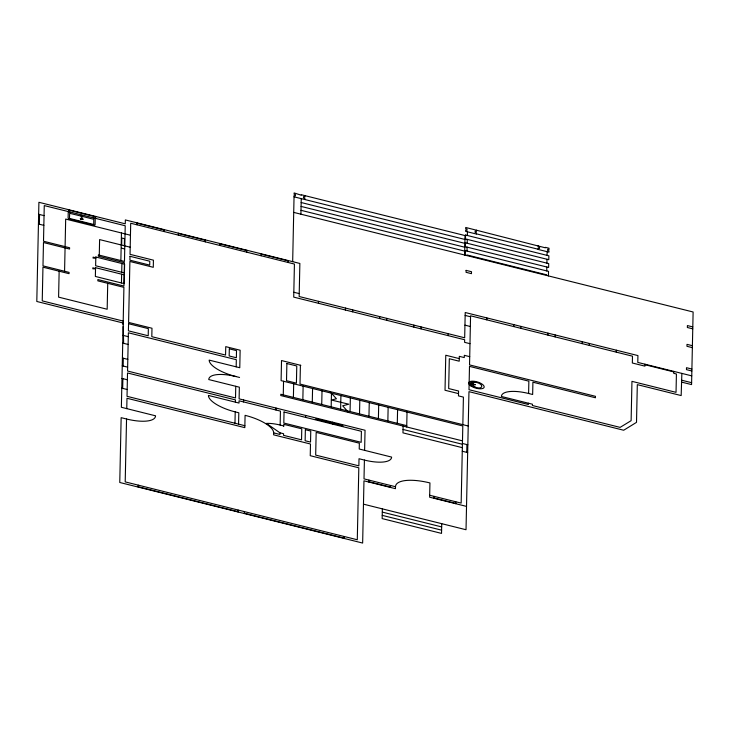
<?xml version="1.0" encoding="UTF-8"?>
<svg xmlns="http://www.w3.org/2000/svg" width="736" height="736" viewBox="0 0 736 736"><rect width="100%" height="100%" fill="white"/><g stroke="black" fill="none" stroke-linecap="round" stroke-linejoin="round"><path stroke-width="1.1" d="M39.348 224.232L39.551 214.507M59.147 271.207L58.595 297.132L107.171 309.249L107.723 283.323M64.575 271.253L65.072 247.922M65.099 246.624L65.679 219.07L130.447 235.226M68.549 211.637L68.595 209.696M81.65 219.31L81.668 218.5L80.537 218.629L82.736 219.282L81.668 218.5M95.542 218.371L95.579 216.421M99.277 255.144L99.608 239.586L130.198 247.213M120.87 260.526L121.458 232.981M121.587 248.17L124.283 248.842M121.652 245.079L121.799 238.022L124.494 238.694L124.347 245.76M121.449 282.946L121.642 274.197M121.716 272.265L121.9 263.516M123.078 326.582L121.366 407.284L155.544 415.812A29.771 10.083 15.7 0 1 126.546 419.005L121.146 417.662L119.766 482.485L362.646 543.058L363.97 480.82L395.453 488.676L395.499 486.726L364.007 478.878L364.412 460.074L359.012 458.73L358.864 465.86L315.68 455.096L316.167 432.4L359.343 443.173L359.223 449.006L391.607 457.084A27.904 9.458 15.7 0 1 364.412 460.074M123.124 324.631L123.915 287.362L97.833 280.848L97.86 279.551L123.942 286.065L124.439 262.724L98.348 256.22L98.376 254.923L124.467 261.427L125.221 225.768L44.261 205.583L43.507 241.233L69.598 247.747L69.57 249.044L43.479 242.53L42.982 265.871L69.074 272.375L69.046 273.672L42.955 267.168L42.237 300.877L123.197 321.071M122.673 388.387L122.875 378.663M123.151 366.022L123.317 358.239M123.63 343.335L123.16 323.012L36.8 301.475L38.907 202.29L125.267 223.827L125.35 219.935L299.865 263.46L299.156 296.516L464.674 337.796L465.216 312.515L637.928 355.58L637.781 362.406L691.757 375.866M126.546 419.005L125.203 481.887L357.291 539.764L358.818 467.802L310.242 455.694L310.491 444.02L273.608 434.829L273.654 432.878A29.771 10.083 15.7 0 0 245.088 415.334L244.821 427.644L126.978 398.259L126.767 408.636M137.006 224.802L137.043 222.852M138.202 487.085L138.248 485.144M163.99 231.527L164.027 229.586M178.379 235.115L178.425 233.174M205.372 241.85L205.408 239.899M219.76 245.438L219.806 243.487M234.968 423.237L235.216 411.893A27.904 9.458 15.7 0 1 208.435 395.434L239.016 403.061L239.062 400.798L280.444 411.111L280.149 425.049L283.746 425.951M235.419 402.169L235.465 399.896L127.521 372.977L127.024 396.318L244.867 425.702M235.759 386.28L235.511 397.955L127.558 371.036L128.377 332.782L236.32 359.702L236.173 366.832M238.565 424.129L238.814 412.786L235.216 411.893M238.059 511.989L238.096 510.039M243.561 401.92L243.607 399.97M246.744 252.163L246.79 250.222M244.352 513.553L244.398 511.612M261.142 255.76L261.179 253.81M275.945 409.989L275.991 408.048M280.149 425.049A22.328 7.562 15.7 0 0 266.441 423.402L279.984 432.832L279.947 434.452L273.654 432.878M283.268 394.873L283.553 381.257M283.737 426.273L283.783 424.332L301.769 428.812L301.539 439.834L283.544 435.353L283.581 433.725L279.984 432.832M288.126 262.485L288.172 260.544M292.67 261.666L294.069 195.537L295.421 195.877L295.449 194.58L294.096 194.24L294.124 192.942L301.309 195.224L301.328 194.736L465.538 235.695M293.397 397.403L293.682 383.787M300.914 214.185L301.245 198.628M300.408 365.258L300.012 384.063L468.225 426.006M304.842 199.53L304.87 198.232L303.517 197.892L303.545 196.595L304.897 196.935L304.925 195.638M302.846 399.758L303.131 386.142M305.633 417.395L305.67 415.454M312.285 402.114L312.579 388.498M318.458 303.287L318.504 301.337M321.733 404.469L322.018 390.853M331.182 406.824L331.467 393.217M332.617 424.129L332.663 422.179M340.621 409.179L340.915 395.563M345.442 310.012L345.488 308.071M344.209 538.458L344.246 536.507M350.069 411.534L350.354 397.918M352.645 311.806L352.682 309.865M359.518 413.89L359.803 400.274M364.614 450.349L365.047 430.256L239.108 398.848L239.356 387.182L208.766 379.555A27.904 9.458 15.7 0 1 235.962 376.556L239.559 377.458M368.957 416.245L369.251 402.629M368.92 482.052L368.957 480.111M379.629 318.541L379.666 316.6M378.405 418.6L378.69 404.984M382.361 508.87L382.159 518.595L441.526 533.398L441.738 523.673M386.823 320.335L386.869 318.394M387.854 420.955L388.139 407.339M390.503 487.434L390.549 485.493M397.293 423.31L397.587 409.694M403.116 426.061L402.969 432.869L462.337 447.672M406.714 426.963L407.026 412.05M413.807 327.069L413.853 325.119M421.01 328.863L421.047 326.913M434.13 498.318L434.176 496.377M447.994 335.588L448.04 333.647M455.722 503.7L455.768 501.759M464.628 255.015L465.042 235.566M465.124 255.144L465.226 250.599L548.541 271.372L548.44 275.917M462.834 424.663L463.413 397.118L458.473 395.885L458.574 391.018L448.675 388.553L449.31 358.736L459.209 361.201L459.31 356.344L464.26 357.576L464.324 355.313L469.715 356.666L469.531 364.909L595.461 396.318L595.433 397.771L532.91 382.186L532.652 394.496L528.604 393.493A27.904 9.458 15.7 0 0 501.409 396.483L532.45 404.22L532.422 405.518L620.108 427.386L631.12 420.67L631.957 381.349L676.034 392.343L676.421 373.998L673.725 373.327L673.762 371.386M466.928 255.585L466.937 254.941L546.655 274.822L546.646 275.466M467.02 251.05L467.102 247.13M467.185 243.266L467.268 239.384M467.351 235.492L467.434 231.803M466.762 452.364L466.928 444.581M469.715 356.666L470.571 315.799L632.491 356.178L632.344 363.004L644.938 366.151L644.984 364.2M470.948 384.082L470.966 383.162L473.644 384.532L470.948 384.082L475.364 384.726L474.03 384.606M476.505 230.156L476.477 231.454L475.134 231.122L475.106 232.41L476.45 232.751L476.422 234.048L465.63 231.352L465.658 230.055L467.01 230.396L467.038 229.098L465.686 228.767L465.713 227.47L545.422 247.83L545.431 247.342L549.028 248.244L549.001 249.541L547.658 249.2L547.63 250.498L548.973 250.838L548.946 252.135L538.154 249.44L538.182 248.142L539.534 248.483L539.562 247.186L538.209 246.845L538.237 245.548M486.763 319.838L486.809 317.897M513.746 326.572L513.792 324.622M520.95 328.366L520.987 326.416M528.402 403.218L528.374 404.515L468.998 389.703L469.494 366.372L528.862 381.174L528.604 393.493M546.738 270.931L546.82 267.012M546.903 263.148L546.986 259.265M547.069 255.374L547.152 251.684M547.934 335.092L547.97 333.15M555.128 336.886L555.174 334.944M582.112 343.62L582.158 341.67M589.315 345.414L589.352 343.473M616.299 352.139L616.336 350.198M681.858 373.4L681.168 395.572L637.312 384.643L636.511 422.354L623.677 430.238L468.961 391.653L466.026 529.736L363.474 504.16M472.788 383.778L473.082 383.134A8.648 2.926 15.7 0 1 473.874 382.564A5.198 1.766 15.7 0 1 475.235 382.324A2.125 0.718 15.7 0 1 476.505 382.481L477.241 382.665A3.1 1.049 15.7 0 1 478.851 383.235A5.437 1.84 15.7 0 1 480.424 384.201A7.829 2.65 15.7 0 1 481.362 385.213A11.114 3.763 15.7 0 1 481.316 387.219A7.829 2.65 15.7 0 1 480.341 387.752A5.437 1.84 15.7 0 1 478.75 387.927A3.1 1.049 15.7 0 1 477.13 387.697L476.394 387.513A2.125 0.718 15.7 0 1 475.134 387.035A5.198 1.766 15.7 0 1 473.8 386.124A8.648 2.926 15.7 0 1 473.036 385.167L472.77 384.385M470.893 382.646L471.905 382.775M470.856 384.413L471.38 384.459M473.432 385.922L471.472 386.069M475.281 382.048L475.217 382.067A4.048 1.371 15.7 0 0 473.598 382.288M471.141 382.867L472.034 382.849M474.002 384.183L470.966 383.162M471.546 384.818L471.426 384.79M465.649 315.542L465.152 315.431L470.552 316.774M476.431 233.846L538.163 249.237M294.041 196.834L464.959 239.458M301.162 202.52L464.876 243.349M301.079 206.411L464.793 247.232M300.996 210.303L464.71 251.123M293.71 212.391L693.119 311.99L691.573 384.597L681.674 382.131M692.797 326.904L687.406 325.56L687.36 327.502L692.76 328.845M692.401 345.708L687.001 344.356L686.964 346.306L692.355 347.65M137.034 223.174L164.027 229.908M178.416 233.496L205.399 240.23M219.797 243.818L246.781 250.544M261.179 254.132L288.162 260.866M68.586 210.018L95.57 216.752M81.126 216.09L69.672 213.302L69.46 218.417L93.73 224.489L93.766 219.3L82.294 216.375M691.904 369.04L686.504 367.696L686.467 369.638L691.858 370.99M80.537 218.629L82.782 219.19M644.966 364.716L673.753 371.892M38.658 214.286L44.05 215.63M464.95 325.156L470.341 326.499M681.72 380.227L691.61 382.692M38.447 224.011L43.847 225.354M293.82 292.256L299.221 293.6M469.982 343.675L464.6 342.332L464.655 339.747L293.719 297.114L294.428 264.058L130.704 223.229L130.042 254.343L153.428 260.176L153.281 267.306L129.895 261.473L128.598 322.414L151.984 328.247L151.809 336.674L225.566 355.065L225.75 346.638L240.138 350.226L239.77 367.733L209.18 360.106A27.904 9.458 15.7 0 0 235.962 376.556M95.8 257.812L93.104 257.131L93.076 258.106L95.79 258.134M459.264 358.607L445.768 355.24L445.022 390.255L458.519 393.613M95.533 268.493L92.837 267.821L92.819 268.796L95.524 268.815M300.858 365.369L281.52 360.548L281.097 380.641L462.806 425.96L461.159 503.102L429.677 495.254M122.894 335.331L128.294 336.674M122.728 343.105L128.128 344.457M406.741 425.666L280.802 394.257L280.775 395.554L462.484 440.873M122.415 358.018L127.806 359.361M462.429 443.458L467.829 444.811M403.043 429.465L462.41 444.268M122.25 365.801L127.641 367.144M462.263 451.242L467.664 452.585M333.38 423.09L315.983 418.756L315.974 419.244L333.371 423.577M334.015 423.255L334.659 423.412M335.377 423.596L336.067 423.761M336.748 423.936L337.281 424.065M338.183 424.286L339.075 424.516M339.692 424.663L340.474 424.865M341.246 425.058L341.771 425.187M342.369 425.334L342.958 425.969L342.36 425.822M334.006 423.734L334.641 423.899M335.368 424.074L336.058 424.249M336.738 424.414L337.272 424.552M338.164 424.773L339.066 425.003M339.682 425.15L340.464 425.344M341.237 425.537L341.762 425.675M121.983 378.442L127.374 379.785M121.771 388.166L127.172 389.51M368.92 481.73L390.512 487.112M434.139 497.996L455.731 503.378M466.514 506.396L429.64 497.196L429.944 482.936A35.346 11.978 15.7 0 0 395.499 486.726M382.297 512.109L441.664 526.912M382.223 515.356L441.6 530.159M138.212 486.763L238.068 511.658M244.361 513.231L344.209 538.136M471.574 381.469L473.552 382.656M329.958 391.524L336.426 398.783L331.32 400.016L348.8 404.202L342.672 405.794L348.625 412.473M475.217 387.384L475.106 387.283A4.048 1.371 15.7 0 1 473.515 386.262M70.049 212.023A1.858 0.635 15.7 0 0 68.236 212.216L68.108 218.058A1.858 0.635 15.7 0 0 69.892 219.153L93.279 224.986A1.858 0.635 15.7 0 0 95.1 224.784L95.22 218.951A1.858 0.635 15.7 0 0 93.435 217.856M95.551 267.692L95.367 276.442L124.154 283.627L124.338 274.868L95.551 267.692M95.818 257.002L95.634 265.76L124.421 272.936L124.605 264.187L95.818 257.002M128.57 323.711L128.414 330.841L148.203 335.772L148.359 328.642L128.57 323.711M130.005 256.294L129.922 260.176L149.712 265.116L149.794 261.225L130.005 256.294M229.319 348.836L229.163 355.966L236.366 357.76L236.514 350.63L229.319 348.836M284.041 412.013L283.811 423.034L361.174 442.327L361.404 431.305L284.041 412.013M286.884 363.52L286.516 380.696L296.415 383.162L296.774 365.985L286.884 363.52M305.366 429.714L305.136 440.735L310.537 442.078L310.767 431.057L305.366 429.714M465.391 242.816L465.308 246.68L548.624 267.462L548.706 263.598L465.391 242.816M465.557 235.042L465.474 238.933L548.789 259.707L548.872 255.824L465.557 235.042M466.109 270.379L466.072 272.32L471.463 273.663L471.509 271.722L466.109 270.379M82.404 215.749C82.414 220.542 79.598 213.523 82.404 215.749M80.693 219.015A1.398 0.469 15.7 0 0 82.956 219.356A1.398 0.469 15.7 0 0 81.319 218.353A1.398 0.469 15.7 0 0 80.693 219.015M470.939 385.949A8.216 2.778 15.7 0 0 473.496 387.311A6.808 2.309 15.7 0 0 479.274 388.755A8.216 2.778 15.7 0 0 481.859 388.672A9.476 3.211 15.7 0 0 483.534 388.047A11.077 3.754 15.7 0 0 483.589 385.489A9.476 3.211 15.7 0 0 481.96 384.036A8.216 2.778 15.7 0 0 479.403 382.674A6.808 2.309 15.7 0 0 473.625 381.23A8.216 2.778 15.7 0 0 471.04 381.312A9.476 3.211 15.7 0 0 469.356 381.938A11.077 3.754 15.7 0 0 469.301 384.496A9.476 3.211 15.7 0 0 470.939 385.949"/></g></svg>
